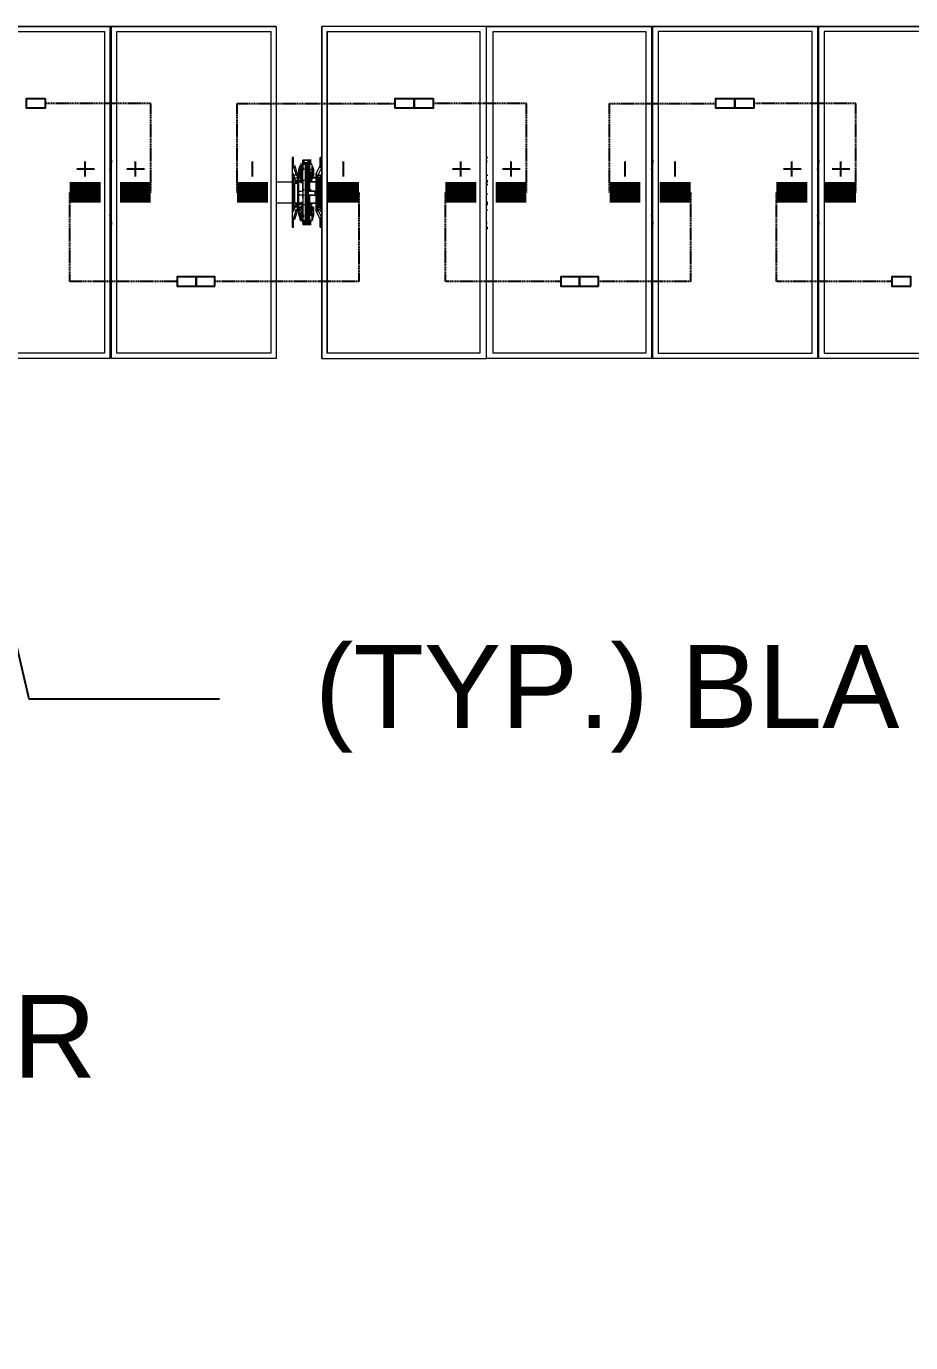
# Model space of a CAD drawing. Header units: feet. Extents: x -327 to 55127, y -297 to 4121.
# Drawn here: x 6833.6 to 7047.3, y 3419.9 to 3738.1 of the extents above; entities that cross this region are included whole.
import ezdxf
from ezdxf import colors
from ezdxf.entities.mleader import LeaderData, LeaderLine
from ezdxf.enums import TextEntityAlignment as Align
from ezdxf.math import Vec2, Vec3

# ---------------------------------------------------------------- set-up
doc = ezdxf.new("R2018")
doc.units = ezdxf.units.FT
doc.header["$MEASUREMENT"] = 0
doc.linetypes.add('HIDDEN', pattern=[0.375, 0.25, -0.125])
for name, color, linetype in [('E-HARN-COMP', 8, 'Continuous'), ('E-TRNK-CABL-NEG', 6, 'HIDDEN'), ('E-TRUNK-CABLE-POS', 6, 'HIDDEN'), ('G-ANNO-TEXT', 1, 'Continuous'), ('Polarity-Text', 7, 'Continuous')]:
    doc.layers.add(name, color=color, linetype=linetype)
doc.styles.add('NEI-A', font='arial.ttf')
doc.styles.get("Standard").update_dxf_attribs({"font": 'arial.ttf'})

# ---------------------------------------------------------------- blocks, each defined once
blk = doc.blocks.new('A$C47dfd34d')
at = {"lineweight": 5}
for points in [[(13.6994, 0.4133), (11.8445, 0.4133)], [(13.4928, 0.4133), (13.4928, 0)], [(15.6094, 0.4133), (13.7561, 0.4133)], [(13.4861, 0.4067), (13.4861, 0.0067)], [(13.4928, 0.235), (13.4945, 0.2467), (13.4945, 0.2433)], [(13.7228, 0.2233), (13.7228, 0.225), (13.7211, 0.225), (13.7194, 0.2283), (13.7211, 0.2283), (13.7228, 0.225), (13.7261, 0.225), (13.7261, 0.2283), (13.7244, 0.2283), (13.7261, 0.2283), (13.7261, 0.23), (13.7228, 0.24), (13.7228, 0.2383), (13.7211, 0.2383), (13.7194, 0.24), (13.7211, 0.24), (13.7211, 0.2433), (13.7211, 0.25), (13.7194, 0.25), (13.7194, 0.1633), (13.7211, 0.1633), (13.7211, 0.17), (13.7211, 0.1733), (13.7194, 0.1733), (13.7211, 0.175), (13.7211, 0.1733), (13.7228, 0.1733), (13.7261, 0.1833), (13.7261, 0.185), (13.7244, 0.185), (13.7261, 0.185), (13.7261, 0.1883), (13.7228, 0.1883), (13.7211, 0.1883), (13.7211, 0.2233), (13.7228, 0.2233), (13.7228, 0.2217), (13.7228, 0.22), (13.7244, 0.22), (13.7244, 0.2183), (13.7228, 0.22)], [(13.7344, 0.2467), (13.7328, 0.2467), (13.7328, 0.245), (13.7344, 0.245), (13.7344, 0.2433), (13.7361, 0.2433), (13.7361, 0.24)], [(13.7344, 0.245), (13.7328, 0.245), (13.7328, 0.2467), (13.7328, 0.245), (13.7344, 0.245), (13.7344, 0.2433), (13.7361, 0.2433), (13.7361, 0.2417), (13.7378, 0.2417), (13.7378, 0.2433), (13.7394, 0.245), (13.7411, 0.245), (13.7411, 0.2467), (13.7428, 0.2467)], [(13.7328, 0.2433), (13.7328, 0.235), (13.7328, 0.2433), (13.7328, 0.245), (13.7328, 0.2467), (13.7394, 0.2467), (13.7394, 0.245), (13.7394, 0.2433), (13.7378, 0.2433), (13.7394, 0.2433), (13.7378, 0.2433), (13.7394, 0.2433), (13.7378, 0.2433), (13.7361, 0.2433), (13.7378, 0.2433), (13.7394, 0.2433), (13.7378, 0.2433), (13.7394, 0.2433), (13.7394, 0.245), (13.7411, 0.245), (13.7428, 0.245), (13.7411, 0.245), (13.7428, 0.245), (13.7411, 0.245), (13.7411, 0.2467), (13.7394, 0.2467)], [(13.9611, 0.235), (13.9611, 0.2467), (13.9611, 0.2433)], [(14.1661, 0.235), (14.1678, 0.2467), (14.1678, 0.2433)], [(14.3727, 0.235), (14.3744, 0.2467), (14.3744, 0.2433)], [(13.7194, 0.24), (13.7211, 0.24)], [(13.7211, 0.2383), (13.7244, 0.2283), (13.7211, 0.2283), (13.7211, 0.23), (13.7194, 0.23)], [(13.7194, 0.23), (13.7194, 0.23)], [(13.7211, 0.24), (13.7211, 0.24)], [(13.7278, 0.1783), (13.7278, 0.1883), (13.7278, 0.225), (13.7261, 0.225), (13.7278, 0.225), (13.7261, 0.2283), (13.7261, 0.23)], [(13.7278, 0.2217), (13.7328, 0.2217), (13.7311, 0.2217), (13.7328, 0.2217), (13.7311, 0.2217), (13.7328, 0.2217), (13.7328, 0.2417), (13.7361, 0.2417), (13.7361, 0.2217), (13.7361, 0.1717), (13.7378, 0.1717), (13.7378, 0.1683), (13.7394, 0.1683), (13.7411, 0.1667), (13.7411, 0.1683), (13.7411, 0.1783), (13.7411, 0.2), (13.7411, 0.2017), (13.7411, 0.2033), (13.7428, 0.2033)], [(13.7278, 0.2267), (13.7278, 0.225), (13.7278, 0.235), (13.7294, 0.24), (13.7294, 0.2317), (13.7311, 0.2317), (13.7311, 0.2417), (13.7294, 0.2417)], [(13.7278, 0.205), (13.7278, 0.2083), (13.7328, 0.2083), (13.7328, 0.2117), (13.7328, 0.21), (13.7328, 0.2117), (13.7328, 0.2367), (13.7344, 0.2367)], [(13.7278, 0.235), (13.7278, 0.225), (13.7294, 0.225), (13.7311, 0.2233), (13.7294, 0.225), (13.7311, 0.2233), (13.7311, 0.225)], [(13.7294, 0.235), (13.7294, 0.235)], [(13.7294, 0.2317), (13.7294, 0.23), (13.7294, 0.2283), (13.7311, 0.2283), (13.7311, 0.2317), (13.7328, 0.2317)], [(13.7294, 0.23), (13.7294, 0.225), (13.7294, 0.2233), (13.7311, 0.2233), (13.7311, 0.2283), (13.7328, 0.2283)], [(13.7378, 0.2433), (13.7361, 0.2433), (13.7378, 0.2433), (13.7361, 0.2433), (13.7344, 0.2433), (13.7328, 0.2433), (13.7344, 0.2433), (13.7328, 0.2433), (13.7328, 0.2417), (13.7311, 0.2417)], [(13.7328, 0.245), (13.7328, 0.245)], [(13.7328, 0.245), (13.7328, 0.245)], [(13.7328, 0.2117), (13.7328, 0.235), (13.7344, 0.235)], [(13.7344, 0.2433), (13.7361, 0.2433)], [(13.7361, 0.1667), (13.7344, 0.1667), (13.7411, 0.1667), (13.7428, 0.1667), (13.7411, 0.1667), (13.7394, 0.1683), (13.7411, 0.1683), (13.7411, 0.17), (13.7428, 0.17), (13.7411, 0.17), (13.7394, 0.17), (13.7411, 0.17), (13.7411, 0.1683), (13.7394, 0.1683), (13.7378, 0.1683), (13.7378, 0.1717), (13.7394, 0.1717), (13.7394, 0.17), (13.7394, 0.1717), (13.7378, 0.1717), (13.7361, 0.1717), (13.7361, 0.2217), (13.7361, 0.24), (13.7378, 0.24), (13.7394, 0.24), (13.7378, 0.24), (13.7394, 0.24)], [(13.7361, 0.2433), (13.7378, 0.2433)], [(13.7361, 0.2433), (13.7378, 0.2433)], [(13.7394, 0.2217), (13.7394, 0.2417), (13.7378, 0.2417), (13.7378, 0.2217), (13.7361, 0.2217), (13.7361, 0.24), (13.7378, 0.24), (13.7361, 0.24), (13.7361, 0.2217), (13.7378, 0.2217), (13.7378, 0.1917), (13.7394, 0.1917), (13.7394, 0.2217), (13.7394, 0.1917), (13.7378, 0.1917), (13.7378, 0.2217), (13.7361, 0.2217), (13.7361, 0.1917), (13.7378, 0.1917), (13.7378, 0.1717), (13.7394, 0.1717), (13.7394, 0.1917), (13.7394, 0.1717), (13.7378, 0.1717), (13.7378, 0.1917), (13.7361, 0.1917), (13.7378, 0.1917), (13.7378, 0.1717), (13.7394, 0.1717), (13.7394, 0.1917)], [(13.7378, 0.2433), (13.7394, 0.2433)], [(13.7378, 0.2433), (13.7394, 0.2433)], [(13.7378, 0.2433), (13.7394, 0.2433)], [(13.7378, 0.2433), (13.7394, 0.2433)], [(13.7378, 0.2433), (13.7394, 0.2433)], [(13.7378, 0.2433), (13.7394, 0.2433)], [(13.7378, 0.2433), (13.7394, 0.2433)], [(13.7378, 0.2433), (13.7394, 0.2433)], [(13.7378, 0.2433), (13.7394, 0.2433)], [(13.7378, 0.2433), (13.7394, 0.2433)], [(13.7394, 0.2417), (13.7394, 0.2433)], [(13.7394, 0.2433), (13.7411, 0.2433)], [(13.7394, 0.2433), (13.7411, 0.2433)], [(13.7394, 0.2433), (13.7411, 0.2433)], [(13.7394, 0.2433), (13.7411, 0.2433), (13.7411, 0.235), (13.7411, 0.2433)], [(13.7394, 0.2433), (13.7411, 0.2433)], [(13.7394, 0.2433), (13.7411, 0.2433)], [(13.7394, 0.2367), (13.7411, 0.2367), (13.7411, 0.2117), (13.7394, 0.2117)], [(13.7411, 0.245), (13.7411, 0.245)], [(13.7411, 0.245), (13.7411, 0.245)], [(13.7411, 0.245), (13.7411, 0.245)], [(13.7411, 0.2433), (13.7428, 0.2433)], [(13.7411, 0.2433), (13.7428, 0.2433)], [(13.7411, 0.2433), (13.7428, 0.2433)], [(13.7411, 0.2433), (13.7428, 0.2433)], [(13.7411, 0.2433), (13.7428, 0.2433)], [(13.7444, 0.2317), (13.7444, 0.23), (13.7444, 0.2283), (13.7428, 0.2283), (13.7428, 0.2317), (13.7411, 0.2317), (13.7428, 0.2317), (13.7428, 0.2283), (13.7411, 0.2283), (13.7444, 0.2283), (13.7444, 0.23), (13.7444, 0.2317), (13.7411, 0.2317), (13.7411, 0.2417), (13.7444, 0.2417), (13.7411, 0.2417), (13.7428, 0.2417)], [(13.7411, 0.2317), (13.7428, 0.2317), (13.7428, 0.2283), (13.7444, 0.2283), (13.7444, 0.23), (13.7444, 0.2233), (13.7428, 0.2233), (13.7411, 0.2283), (13.7428, 0.2283), (13.7428, 0.2233), (13.7444, 0.2233), (13.7444, 0.23), (13.7444, 0.2317), (13.7444, 0.24), (13.7461, 0.235), (13.7461, 0.225), (13.7444, 0.225), (13.7444, 0.2267), (13.7444, 0.225), (13.7461, 0.225), (13.7461, 0.235), (13.7444, 0.24), (13.7444, 0.2317), (13.7411, 0.2317), (13.7411, 0.2417), (13.7444, 0.2417)], [(13.7461, 0.235), (13.7444, 0.24), (13.7444, 0.2317), (13.7411, 0.2317), (13.7411, 0.2417)], [(13.7411, 0.21), (13.7411, 0.2083), (13.7411, 0.2117), (13.7411, 0.235), (13.7428, 0.235)], [(13.7411, 0.2283), (13.7428, 0.2283), (13.7428, 0.2233), (13.7444, 0.2233), (13.7444, 0.23)], [(13.7428, 0.24), (13.7428, 0.24)], [(13.7428, 0.24), (13.7428, 0.24)], [(13.7428, 0.24), (13.7428, 0.24)], [(13.7444, 0.235), (13.7444, 0.235)], [(13.7444, 0.235), (13.7444, 0.235)], [(13.7561, 0.2433), (13.7544, 0.2433), (13.7561, 0.2433)], [(13.7561, 0.2433), (13.7544, 0.2433), (13.7561, 0.2433)], [(13.7544, 0.24), (13.7544, 0.24)], [(13.7544, 0.24), (13.7544, 0.24)], [(13.4928, 0.2283), (13.4945, 0.2283)], [(13.4945, 0.2217), (13.4928, 0.2217)], [(13.4928, 0.22), (13.4945, 0.22)], [(13.4945, 0.2167), (13.4928, 0.2167), (13.4945, 0.2183)], [(13.6994, 0.22), (13.7211, 0.22)], [(13.7194, 0.2283), (13.7194, 0.2283)], [(13.7211, 0.2233), (13.7211, 0.225)], [(13.7278, 0.22), (13.7261, 0.22), (13.7244, 0.22), (13.7261, 0.22), (13.7261, 0.2217), (13.7244, 0.2217), (13.7228, 0.2217)], [(13.7228, 0.1933), (13.7228, 0.2183)], [(13.7244, 0.22), (13.7261, 0.22)], [(13.7244, 0.22), (13.7261, 0.22)], [(13.7244, 0.22), (13.7261, 0.22)], [(13.7244, 0.22), (13.7261, 0.22)], [(13.7244, 0.22), (13.7261, 0.22)], [(13.7244, 0.22), (13.7261, 0.22)], [(13.7261, 0.225), (13.7261, 0.225)], [(13.7261, 0.225), (13.7261, 0.2217)], [(13.7261, 0.2183), (13.7261, 0.1933)], [(13.7278, 0.225), (13.7278, 0.225)], [(13.7311, 0.2183), (13.7294, 0.22), (13.7278, 0.22), (13.7328, 0.22)], [(13.7328, 0.2233), (13.7311, 0.2233)], [(13.7361, 0.2217), (13.7378, 0.2217)], [(13.7428, 0.2233), (13.7411, 0.2233)], [(13.7444, 0.2217), (13.7428, 0.2217), (13.7444, 0.2217), (13.7428, 0.2217), (13.7428, 0.22), (13.7411, 0.22), (13.7494, 0.22)], [(13.7428, 0.225), (13.7428, 0.2233), (13.7444, 0.225)], [(13.7494, 0.225), (13.7494, 0.225)], [(13.7494, 0.225), (13.7494, 0.225)], [(13.7511, 0.225), (13.7511, 0.225)], [(13.7511, 0.225), (13.7511, 0.225)], [(13.9611, 0.2283), (13.9628, 0.2283)], [(13.9611, 0.2217), (13.9628, 0.2217)], [(13.9611, 0.22), (13.9628, 0.22)], [(13.9611, 0.2183), (13.9611, 0.2167), (13.9628, 0.2167)], [(14.1661, 0.2283), (14.1678, 0.2283)], [(14.1678, 0.2217), (14.1661, 0.2217)], [(14.1661, 0.22), (14.1678, 0.22)], [(14.1678, 0.2167), (14.1661, 0.2167), (14.1678, 0.2183)], [(14.3727, 0.2283), (14.3744, 0.2283)], [(14.3744, 0.2217), (14.3727, 0.2217)], [(14.3727, 0.22), (14.3744, 0.22)], [(14.3744, 0.2167), (14.3727, 0.2167), (14.3744, 0.2183)], [(13.4928, 0.2067), (13.4945, 0.2083)], [(13.4945, 0.205), (13.4928, 0.205)], [(13.7211, 0.205), (13.7194, 0.205)], [(13.7211, 0.2033), (13.7194, 0.2033)], [(13.7278, 0.2083), (13.7294, 0.2083)], [(13.7328, 0.2017), (13.7328, 0.2), (13.7328, 0.2033), (13.7278, 0.2033)], [(13.7328, 0.21), (13.7344, 0.21)], [(13.7328, 0.21), (13.7344, 0.21)], [(13.7344, 0.2033), (13.7328, 0.2033), (13.7344, 0.2033), (13.7328, 0.2033), (13.7344, 0.2033), (13.7328, 0.2033), (13.7344, 0.2033), (13.7328, 0.2033), (13.7328, 0.1767), (13.7344, 0.1767)], [(13.7328, 0.2033), (13.7328, 0.2), (13.7328, 0.1783), (13.7344, 0.1783)], [(13.7394, 0.2083), (13.7494, 0.2083)], [(13.7494, 0.2033), (13.7394, 0.2033)], [(13.7394, 0.2017), (13.7411, 0.2017), (13.7411, 0.1767), (13.7394, 0.1767)], [(13.7411, 0.21), (13.7411, 0.2117)], [(13.7411, 0.21), (13.7411, 0.2117)], [(13.7411, 0.21), (13.7428, 0.21)], [(13.7411, 0.21), (13.7428, 0.21)], [(13.7411, 0.21), (13.7428, 0.21)], [(13.7411, 0.21), (13.7428, 0.21)], [(13.7411, 0.21), (13.7428, 0.21)], [(13.7411, 0.21), (13.7428, 0.21)], [(13.7411, 0.21), (13.7428, 0.21)], [(13.7411, 0.21), (13.7428, 0.21)], [(13.7411, 0.2083), (13.7411, 0.21)], [(13.7411, 0.21), (13.7428, 0.21)], [(13.7411, 0.21), (13.7428, 0.21)], [(13.7411, 0.21), (13.7428, 0.21)], [(13.7411, 0.2033), (13.7411, 0.2)], [(13.7411, 0.2033), (13.7411, 0.2)], [(13.7411, 0.2033), (13.7411, 0.2)], [(13.7411, 0.2033), (13.7411, 0.2)], [(13.7411, 0.2033), (13.7428, 0.2033)], [(13.7411, 0.2033), (13.7428, 0.2033)], [(13.7411, 0.2033), (13.7411, 0.2)], [(13.7411, 0.2033), (13.7411, 0.2)], [(13.7411, 0.2033), (13.7428, 0.2033)], [(13.7411, 0.2033), (13.7428, 0.2033)], [(13.7411, 0.2033), (13.7428, 0.2033)], [(13.7411, 0.2033), (13.7428, 0.2033)], [(13.7411, 0.2033), (13.7428, 0.2033)], [(13.7411, 0.2033), (13.7428, 0.2033)], [(13.9611, 0.2067), (13.9611, 0.2083)], [(13.9611, 0.205), (13.9628, 0.205)], [(14.1661, 0.2067), (14.1678, 0.2083)], [(14.1678, 0.205), (14.1661, 0.205)], [(14.3727, 0.2067), (14.3744, 0.2083)], [(14.3744, 0.205), (14.3727, 0.205)], [(13.4928, 0.195), (13.4945, 0.195)], [(13.4945, 0.1933), (13.4928, 0.1933)], [(13.4928, 0.1917), (13.4945, 0.1917)], [(13.4945, 0.185), (13.4928, 0.185)], [(13.7211, 0.1933), (13.6994, 0.1933)], [(13.7194, 0.1817), (13.7211, 0.1833), (13.7211, 0.185), (13.7244, 0.185), (13.7211, 0.175)], [(13.7194, 0.1833), (13.7194, 0.1833)], [(13.7194, 0.1817), (13.7194, 0.1817)], [(13.7211, 0.1867), (13.7211, 0.1883)], [(13.7228, 0.1867), (13.7228, 0.1883), (13.7228, 0.19)], [(13.7244, 0.1917), (13.7261, 0.1917)], [(13.7244, 0.1917), (13.7261, 0.1917)], [(13.7244, 0.1917), (13.7261, 0.1917)], [(13.7244, 0.1917), (13.7261, 0.1917)], [(13.7244, 0.1917), (13.7261, 0.1917)], [(13.7278, 0.185), (13.7261, 0.185), (13.7278, 0.1883), (13.7261, 0.1883), (13.7278, 0.1883), (13.7294, 0.1883), (13.7311, 0.19), (13.7311, 0.1883), (13.7328, 0.1883)], [(13.7261, 0.19), (13.7261, 0.1883)], [(13.7261, 0.1883), (13.7261, 0.1883)], [(13.7261, 0.1833), (13.7261, 0.185)], [(13.7328, 0.1933), (13.7278, 0.1933)], [(13.7394, 0.1667), (13.7411, 0.1667), (13.7394, 0.1683), (13.7411, 0.1683), (13.7411, 0.1783), (13.7411, 0.1683), (13.7411, 0.1667), (13.7394, 0.1683), (13.7378, 0.1683), (13.7361, 0.1683), (13.7361, 0.1717), (13.7328, 0.1717), (13.7328, 0.1917), (13.7311, 0.1917), (13.7328, 0.1917), (13.7311, 0.1917), (13.7328, 0.1917), (13.7278, 0.1917), (13.7294, 0.1917)], [(13.7278, 0.1883), (13.7278, 0.1883)], [(13.7278, 0.1867), (13.7278, 0.1883), (13.7278, 0.1783), (13.7294, 0.1717)], [(13.7294, 0.1933), (13.7311, 0.195)], [(13.7294, 0.1817), (13.7294, 0.18), (13.7311, 0.18), (13.7311, 0.1833)], [(13.7328, 0.185), (13.7311, 0.185)], [(13.7378, 0.1717), (13.7361, 0.1717), (13.7361, 0.1917), (13.7361, 0.1717), (13.7361, 0.17), (13.7344, 0.17), (13.7361, 0.17)], [(13.7494, 0.1933), (13.7411, 0.1933)], [(13.7411, 0.1917), (13.7428, 0.1917), (13.7411, 0.1917)], [(13.7411, 0.1917), (13.7428, 0.1917), (13.7411, 0.1917)], [(13.7411, 0.1917), (13.7428, 0.1917), (13.7411, 0.1917), (13.7428, 0.1917), (13.7444, 0.1917), (13.7428, 0.1917), (13.7444, 0.1917)], [(13.7444, 0.1883), (13.7428, 0.19), (13.7444, 0.1883), (13.7428, 0.19), (13.7428, 0.1883), (13.7411, 0.1883)], [(13.7428, 0.185), (13.7428, 0.1833), (13.7444, 0.1833), (13.7428, 0.1833), (13.7428, 0.185), (13.7428, 0.1883), (13.7444, 0.1883), (13.7444, 0.1867), (13.7444, 0.1833), (13.7428, 0.1833), (13.7428, 0.185), (13.7428, 0.1883), (13.7444, 0.1883), (13.7444, 0.1867), (13.7444, 0.1833), (13.7444, 0.1867), (13.7444, 0.1883), (13.7428, 0.1883), (13.7428, 0.185), (13.7411, 0.185), (13.7428, 0.185), (13.7411, 0.185)], [(13.7428, 0.1833), (13.7428, 0.18), (13.7411, 0.18), (13.7444, 0.18), (13.7444, 0.1817)], [(13.7494, 0.1883), (13.7494, 0.1883)], [(13.7494, 0.1883), (13.7494, 0.1883)], [(13.7511, 0.1917), (13.7528, 0.1917)], [(13.7511, 0.1917), (13.7528, 0.1917)], [(13.7511, 0.1917), (13.7528, 0.1917)], [(13.7511, 0.1917), (13.7528, 0.1917)], [(13.7511, 0.1917), (13.7528, 0.1917)], [(13.7511, 0.1917), (13.7528, 0.1917)], [(13.7511, 0.1883), (13.7511, 0.1883)], [(13.7511, 0.1883), (13.7511, 0.1883)], [(13.7528, 0.1933), (13.7544, 0.1933)], [(13.9611, 0.195), (13.9628, 0.195)], [(13.9611, 0.1933), (13.9628, 0.1933)], [(13.9611, 0.1917), (13.9628, 0.1917)], [(13.9611, 0.185), (13.9628, 0.185)], [(14.1661, 0.195), (14.1678, 0.195)], [(14.1678, 0.1933), (14.1661, 0.1933)], [(14.1661, 0.1917), (14.1678, 0.1917)], [(14.1678, 0.185), (14.1661, 0.185)], [(14.3727, 0.195), (14.3744, 0.195)], [(14.3744, 0.1933), (14.3727, 0.1933)], [(14.3727, 0.1917), (14.3744, 0.1917)], [(14.3744, 0.185), (14.3727, 0.185)], [(13.4945, 0.17), (13.4945, 0.1667), (13.4928, 0.1783)], [(13.4945, 0.1667), (13.4945, 0.1667)], [(13.7211, 0.1733), (13.7194, 0.1733), (13.7194, 0.1717)], [(13.7211, 0.17), (13.7194, 0.17), (13.7211, 0.17)], [(13.7211, 0.1733), (13.7211, 0.1733)], [(13.7294, 0.18), (13.7294, 0.1717), (13.7311, 0.1717), (13.7311, 0.18), (13.7328, 0.18)], [(13.7294, 0.1783), (13.7294, 0.1783)], [(13.7311, 0.1717), (13.7328, 0.1717), (13.7328, 0.1683), (13.7328, 0.1783), (13.7328, 0.1683), (13.7328, 0.1667), (13.7344, 0.1683), (13.7328, 0.1667), (13.7344, 0.1667), (13.7328, 0.1667), (13.7344, 0.1667)], [(13.7344, 0.17), (13.7328, 0.17), (13.7328, 0.1683), (13.7344, 0.1683), (13.7361, 0.1683), (13.7344, 0.1683), (13.7361, 0.1683)], [(13.7328, 0.1683), (13.7328, 0.1683)], [(13.7328, 0.1667), (13.7328, 0.1667)], [(13.7378, 0.17), (13.7361, 0.17), (13.7361, 0.1717), (13.7361, 0.17), (13.7378, 0.17), (13.7361, 0.17), (13.7378, 0.17), (13.7394, 0.17), (13.7411, 0.17), (13.7394, 0.17), (13.7378, 0.17), (13.7361, 0.17), (13.7378, 0.17), (13.7394, 0.17), (13.7378, 0.17), (13.7394, 0.17), (13.7378, 0.17), (13.7361, 0.17), (13.7378, 0.17), (13.7394, 0.17), (13.7378, 0.17), (13.7361, 0.17), (13.7378, 0.17), (13.7394, 0.17), (13.7394, 0.1717), (13.7378, 0.1717), (13.7378, 0.1683), (13.7394, 0.1683), (13.7411, 0.1667), (13.7411, 0.1683), (13.7411, 0.17), (13.7394, 0.17), (13.7411, 0.17), (13.7428, 0.17), (13.7411, 0.17), (13.7411, 0.1683), (13.7428, 0.1683)], [(13.7378, 0.1683), (13.7394, 0.1683)], [(13.7378, 0.1683), (13.7394, 0.1683)], [(13.7394, 0.1683), (13.7378, 0.1683)], [(13.7378, 0.1683), (13.7394, 0.1683)], [(13.7378, 0.1683), (13.7394, 0.1683)], [(13.7394, 0.1683), (13.7378, 0.1683)], [(13.7428, 0.1667), (13.7411, 0.1667), (13.7394, 0.1683), (13.7411, 0.1683), (13.7411, 0.1783), (13.7428, 0.1783)], [(13.7394, 0.1683), (13.7411, 0.1683)], [(13.7394, 0.1683), (13.7411, 0.1683)], [(13.7411, 0.18), (13.7411, 0.1717), (13.7444, 0.1717), (13.7444, 0.18)], [(13.7411, 0.1683), (13.7411, 0.1783)], [(13.7411, 0.1783), (13.7411, 0.1683)], [(13.7411, 0.1717), (13.7428, 0.1717)], [(13.7411, 0.1667), (13.7411, 0.1667)], [(13.7411, 0.1667), (13.7411, 0.1667)], [(13.7411, 0.1667), (13.7411, 0.1667)], [(13.7428, 0.1717), (13.7428, 0.1717)], [(13.7428, 0.1717), (13.7428, 0.1717)], [(13.7428, 0.1717), (13.7428, 0.1717)], [(13.7444, 0.1783), (13.7444, 0.1783)], [(13.7444, 0.1783), (13.7444, 0.1783)], [(13.7461, 0.1783), (13.7444, 0.1717)], [(13.7544, 0.1733), (13.7544, 0.1733)], [(13.7544, 0.1733), (13.7544, 0.1733)], [(13.7544, 0.17), (13.7544, 0.17)], [(13.7561, 0.17), (13.7544, 0.17), (13.7561, 0.17)], [(13.7544, 0.17), (13.7544, 0.17)], [(13.7561, 0.17), (13.7544, 0.17), (13.7561, 0.17)], [(13.9611, 0.17), (13.9611, 0.1667), (13.9611, 0.1783)], [(13.9611, 0.1667), (13.9611, 0.1667)], [(14.1678, 0.17), (14.1678, 0.1667), (14.1661, 0.1783)], [(14.1678, 0.1667), (14.1678, 0.1667)], [(14.3744, 0.17), (14.3744, 0.1667), (14.3727, 0.1783)], [(14.3744, 0.1667), (14.3744, 0.1667)], [(13.4928, 0.1633), (13.4945, 0.1633)], [(13.4928, 0.1617), (13.4945, 0.1617)], [(13.9611, 0.1633), (13.9628, 0.1633)], [(13.9611, 0.1617), (13.9628, 0.1617)], [(14.1661, 0.1633), (14.1678, 0.1633)], [(14.1661, 0.1617), (14.1678, 0.1617)], [(14.3727, 0.1633), (14.3744, 0.1633)], [(14.3727, 0.1617), (14.3744, 0.1617)]]:
    blk.add_lwpolyline(points, dxfattribs=at)
for points in [[(13.2878, 0), (13.2878, 0.4133), (13.4928, 0.4133), (13.4928, 0)], [(13.4945, 0), (13.4945, 0.4133), (13.6994, 0.4133), (13.6994, 0)], [(13.7561, 0.4133), (13.7561, 0), (13.9611, 0), (13.9611, 0.4133)], [(13.7561, 0), (13.7561, 0.4133)], [(14.1661, 0.4133), (14.1661, 0), (13.9611, 0), (13.9611, 0.4133)], [(14.1678, 0.4133), (14.3727, 0.4133), (14.3727, 0), (14.1678, 0)], [(14.3744, 0.4133), (14.5794, 0.4133), (14.5794, 0), (14.3744, 0)], [(13.2945, 0.0067), (13.2945, 0.4067), (13.4861, 0.4067), (13.4861, 0.0067)], [(13.5011, 0.0067), (13.5011, 0.4067), (13.6928, 0.4067), (13.6928, 0.0067)], [(13.9528, 0.4067), (13.9528, 0.0067), (13.7628, 0.0067), (13.7628, 0.4067)], [(13.7628, 0.0067), (13.7628, 0.4067)], [(13.9694, 0.4067), (14.1594, 0.4067), (14.1594, 0.0067), (13.9694, 0.0067)], [(14.1744, 0.4067), (14.1744, 0.0067), (14.3661, 0.0067), (14.3661, 0.4067)], [(14.3811, 0.4067), (14.3811, 0.0067), (14.5711, 0.0067), (14.5711, 0.4067)], [(13.4945, 0.25), (13.4928, 0.25)], [(13.7428, 0.2433), (13.7411, 0.2433), (13.7428, 0.2433), (13.7411, 0.2433), (13.7411, 0.235), (13.7411, 0.2433), (13.7411, 0.245), (13.7411, 0.2467), (13.7411, 0.245), (13.7394, 0.245), (13.7394, 0.2467), (13.7328, 0.2467), (13.7394, 0.2467), (13.7411, 0.2467), (13.7394, 0.2467), (13.7394, 0.245), (13.7394, 0.2433), (13.7394, 0.2417), (13.7394, 0.2433), (13.7411, 0.2433), (13.7394, 0.2433), (13.7411, 0.2433), (13.7411, 0.235), (13.7411, 0.2433), (13.7411, 0.245), (13.7394, 0.245), (13.7411, 0.245), (13.7394, 0.245), (13.7411, 0.245), (13.7411, 0.2433)], [(13.7378, 0.2417), (13.7361, 0.2417), (13.7378, 0.2417), (13.7378, 0.2433), (13.7394, 0.245), (13.7411, 0.245), (13.7411, 0.2467), (13.7428, 0.2467), (13.7411, 0.2467), (13.7411, 0.245), (13.7394, 0.245), (13.7378, 0.2433)], [(13.7511, 0.2283), (13.7494, 0.2283), (13.7494, 0.23), (13.7544, 0.24), (13.7544, 0.2433), (13.7544, 0.25), (13.7561, 0.25), (13.7544, 0.25), (13.7544, 0.2433), (13.7544, 0.24), (13.7544, 0.2383), (13.7561, 0.2383), (13.7511, 0.2283), (13.7511, 0.225), (13.7544, 0.225), (13.7544, 0.2233), (13.7544, 0.1883), (13.7528, 0.1883), (13.7528, 0.19), (13.7528, 0.1917), (13.7511, 0.1917), (13.7511, 0.19), (13.7528, 0.19), (13.7528, 0.1883), (13.7544, 0.1883), (13.7544, 0.2233), (13.7528, 0.2233), (13.7528, 0.2217), (13.7528, 0.2233), (13.7544, 0.2233), (13.7544, 0.225), (13.7511, 0.225), (13.7511, 0.2283), (13.7494, 0.2283), (13.7494, 0.225), (13.7511, 0.225), (13.7494, 0.225), (13.7494, 0.1883), (13.7511, 0.1883), (13.7494, 0.1883), (13.7494, 0.185), (13.7494, 0.1833), (13.7494, 0.185), (13.7511, 0.185), (13.7511, 0.1883), (13.7544, 0.1883), (13.7511, 0.1883), (13.7511, 0.185), (13.7511, 0.1833), (13.7494, 0.1833), (13.7544, 0.1733), (13.7544, 0.175), (13.7561, 0.175), (13.7511, 0.185), (13.7494, 0.185), (13.7494, 0.1883), (13.7511, 0.1883), (13.7494, 0.1883), (13.7494, 0.225), (13.7511, 0.225), (13.7511, 0.2217), (13.7528, 0.2217), (13.7511, 0.2217), (13.7511, 0.22), (13.7528, 0.22), (13.7511, 0.22), (13.7528, 0.22), (13.7511, 0.22), (13.7528, 0.22), (13.7511, 0.22), (13.7528, 0.22), (13.7511, 0.22), (13.7528, 0.22), (13.7511, 0.2183), (13.7511, 0.22), (13.7511, 0.2217), (13.7511, 0.225), (13.7494, 0.225), (13.7494, 0.2283), (13.7494, 0.23), (13.7494, 0.2283)], [(13.9628, 0.25), (13.9611, 0.25)], [(14.1678, 0.25), (14.1661, 0.25)], [(14.3744, 0.25), (14.3727, 0.25)], [(13.7194, 0.2433), (13.7211, 0.2433)], [(13.7361, 0.2433), (13.7344, 0.2433)], [(13.7361, 0.2433), (13.7361, 0.24), (13.7361, 0.2433), (13.7378, 0.2433)], [(13.7378, 0.2417), (13.7378, 0.2217), (13.7394, 0.2217), (13.7394, 0.2417)], [(13.7378, 0.2417), (13.7378, 0.2217), (13.7394, 0.2217), (13.7394, 0.2417)], [(13.7394, 0.2117), (13.7411, 0.2117), (13.7411, 0.2367), (13.7394, 0.2367), (13.7411, 0.2367), (13.7411, 0.2117)], [(13.7411, 0.2117), (13.7411, 0.2083), (13.7411, 0.21), (13.7428, 0.21), (13.7411, 0.21), (13.7411, 0.2083), (13.7411, 0.2117), (13.7411, 0.21), (13.7411, 0.2117), (13.7411, 0.235), (13.7428, 0.235), (13.7411, 0.235), (13.7411, 0.2117), (13.7411, 0.21)], [(13.7461, 0.225), (13.7461, 0.235), (13.7461, 0.225), (13.7478, 0.225)], [(13.7561, 0.2267), (13.7544, 0.225), (13.7544, 0.2283), (13.7511, 0.2283), (13.7494, 0.2283), (13.7494, 0.23), (13.7544, 0.24), (13.7544, 0.2383), (13.7561, 0.2383), (13.7511, 0.2283), (13.7544, 0.2283), (13.7544, 0.225)], [(13.7561, 0.24), (13.7544, 0.24)], [(13.7561, 0.2283), (13.7561, 0.23), (13.7561, 0.2283), (13.7544, 0.2283)], [(13.7244, 0.2217), (13.7228, 0.22), (13.7244, 0.2183), (13.7261, 0.22)], [(13.7244, 0.2217), (13.7228, 0.2217), (13.7228, 0.22), (13.7228, 0.2183), (13.7244, 0.2183), (13.7261, 0.2183), (13.7261, 0.22), (13.7261, 0.2217)], [(13.7261, 0.22), (13.7244, 0.22)], [(13.7361, 0.1917), (13.7361, 0.2217), (13.7328, 0.2217), (13.7328, 0.1917)], [(13.7378, 0.2217), (13.7378, 0.1917), (13.7394, 0.1917), (13.7394, 0.2217)], [(13.7411, 0.2233), (13.7428, 0.2233), (13.7444, 0.225), (13.7428, 0.2233), (13.7444, 0.225), (13.7428, 0.2233)], [(13.7444, 0.2217), (13.7428, 0.2217), (13.7411, 0.2217), (13.7428, 0.2217), (13.7428, 0.22), (13.7411, 0.22), (13.7494, 0.22), (13.7411, 0.22), (13.7428, 0.22), (13.7428, 0.2217), (13.7411, 0.2217), (13.7428, 0.2217)], [(13.7428, 0.2217), (13.7411, 0.2217)], [(13.7444, 0.225), (13.7428, 0.2233), (13.7428, 0.225), (13.7428, 0.2233), (13.7444, 0.225), (13.7428, 0.2233)], [(13.7511, 0.2217), (13.7494, 0.22), (13.7511, 0.2183), (13.7528, 0.22)], [(13.7511, 0.2183), (13.7528, 0.2183), (13.7528, 0.22), (13.7528, 0.2217), (13.7511, 0.2217), (13.7494, 0.2217), (13.7494, 0.22), (13.7494, 0.2183)], [(13.7511, 0.2217), (13.7494, 0.22), (13.7511, 0.2183), (13.7528, 0.22)], [(13.7511, 0.2183), (13.7528, 0.2183), (13.7528, 0.22), (13.7528, 0.2217), (13.7511, 0.2217), (13.7494, 0.2217), (13.7494, 0.22), (13.7494, 0.2183)], [(13.7511, 0.22), (13.7511, 0.2183), (13.7528, 0.22), (13.7528, 0.2217), (13.7528, 0.22), (13.7511, 0.22), (13.7528, 0.22), (13.7511, 0.22), (13.7528, 0.22), (13.7511, 0.22), (13.7528, 0.22), (13.7511, 0.22), (13.7528, 0.22)], [(13.7511, 0.1933), (13.7528, 0.1933), (13.7528, 0.2183), (13.7528, 0.1933), (13.7511, 0.1933), (13.7511, 0.1917), (13.7511, 0.19), (13.7528, 0.19), (13.7528, 0.1917), (13.7511, 0.1917), (13.7528, 0.1917), (13.7511, 0.1917), (13.7528, 0.1917), (13.7511, 0.1917), (13.7528, 0.1917), (13.7511, 0.1917), (13.7528, 0.1917), (13.7511, 0.1917), (13.7511, 0.1933), (13.7511, 0.2183)], [(13.7544, 0.22), (13.7528, 0.22), (13.7544, 0.22), (13.7561, 0.22)], [(13.7561, 0.2233), (13.7561, 0.225)], [(13.7211, 0.2083), (13.7194, 0.2083)], [(13.7344, 0.21), (13.7328, 0.21), (13.7328, 0.2083), (13.7328, 0.21)], [(13.7494, 0.2083), (13.7394, 0.2083), (13.7494, 0.2083), (13.7478, 0.2083), (13.7478, 0.205), (13.7494, 0.205), (13.7478, 0.205), (13.7478, 0.2083)], [(13.7394, 0.2033), (13.7494, 0.2033)], [(13.7394, 0.2017), (13.7411, 0.2017), (13.7411, 0.1767), (13.7394, 0.1767), (13.7411, 0.1767), (13.7411, 0.2017)], [(13.7428, 0.21), (13.7411, 0.21), (13.7411, 0.2083), (13.7411, 0.21), (13.7428, 0.21), (13.7411, 0.21)], [(13.7428, 0.2033), (13.7411, 0.2033), (13.7428, 0.2033), (13.7411, 0.2033), (13.7428, 0.2033), (13.7411, 0.2033), (13.7428, 0.2033), (13.7411, 0.2033), (13.7411, 0.2017), (13.7411, 0.2), (13.7411, 0.1783), (13.7428, 0.1783), (13.7411, 0.1783), (13.7411, 0.2), (13.7411, 0.2017), (13.7411, 0.2033)], [(13.7428, 0.2033), (13.7411, 0.2033)], [(13.7428, 0.2033), (13.7411, 0.2033)], [(13.7561, 0.2083), (13.7544, 0.2083)], [(13.7561, 0.2083), (13.7544, 0.2083)], [(13.7544, 0.205), (13.7561, 0.205)], [(13.7544, 0.2033), (13.7561, 0.2033)], [(13.7194, 0.185), (13.7211, 0.185), (13.7228, 0.1883), (13.7211, 0.1883)], [(13.7244, 0.19), (13.7261, 0.1917), (13.7261, 0.1933), (13.7244, 0.1933), (13.7228, 0.1933), (13.7228, 0.1917), (13.7228, 0.19)], [(13.7244, 0.1933), (13.7228, 0.1917), (13.7244, 0.19), (13.7261, 0.1917)], [(13.7244, 0.1933), (13.7228, 0.1933), (13.7228, 0.1917), (13.7228, 0.19), (13.7244, 0.19), (13.7261, 0.19), (13.7261, 0.1917), (13.7261, 0.1933)], [(13.7261, 0.1917), (13.7244, 0.1917)], [(13.7261, 0.1917), (13.7244, 0.1917)], [(13.7294, 0.1883), (13.7311, 0.19)], [(13.7294, 0.1833), (13.7294, 0.1883), (13.7311, 0.1883), (13.7311, 0.185)], [(13.7411, 0.1933), (13.7494, 0.1933)], [(13.7444, 0.1917), (13.7428, 0.1917), (13.7411, 0.1917), (13.7428, 0.1917)], [(13.7428, 0.19), (13.7444, 0.1883), (13.7428, 0.19), (13.7444, 0.1883), (13.7428, 0.19), (13.7444, 0.1883), (13.7428, 0.19), (13.7428, 0.1883), (13.7411, 0.1883), (13.7428, 0.1883)], [(13.7428, 0.18), (13.7428, 0.1833), (13.7428, 0.18), (13.7411, 0.18)], [(13.7444, 0.1867), (13.7444, 0.1883), (13.7461, 0.1883), (13.7461, 0.1783), (13.7461, 0.1883), (13.7461, 0.1783), (13.7444, 0.1717), (13.7461, 0.1783), (13.7461, 0.1883), (13.7444, 0.1883)], [(13.7444, 0.18), (13.7444, 0.1817)], [(13.7511, 0.1933), (13.7494, 0.1917), (13.7511, 0.19), (13.7528, 0.1917)], [(13.7511, 0.19), (13.7528, 0.19), (13.7528, 0.1917), (13.7528, 0.1933), (13.7511, 0.1933), (13.7494, 0.1933), (13.7494, 0.1917), (13.7494, 0.19)], [(13.7511, 0.1933), (13.7494, 0.1917), (13.7511, 0.19), (13.7528, 0.1917)], [(13.7511, 0.19), (13.7528, 0.19), (13.7528, 0.1917), (13.7528, 0.1933), (13.7511, 0.1933), (13.7494, 0.1933), (13.7494, 0.1917), (13.7494, 0.19)], [(13.7561, 0.1867), (13.7544, 0.1883), (13.7544, 0.185), (13.7511, 0.185), (13.7561, 0.175), (13.7544, 0.175), (13.7544, 0.1733), (13.7494, 0.1833), (13.7511, 0.1833), (13.7511, 0.185), (13.7544, 0.185), (13.7544, 0.1883), (13.7561, 0.1867), (13.7561, 0.1883)], [(13.7528, 0.1917), (13.7511, 0.1917)], [(13.7511, 0.19), (13.7511, 0.1883)], [(13.7528, 0.1933), (13.7528, 0.1917)], [(13.7544, 0.1933), (13.7561, 0.1933)], [(13.7544, 0.1867), (13.7544, 0.1883)], [(13.7544, 0.1833), (13.7561, 0.1833), (13.7561, 0.185), (13.7561, 0.1833)], [(13.7361, 0.1683), (13.7344, 0.1683)], [(13.7344, 0.1667), (13.7394, 0.1667), (13.7411, 0.1667), (13.7394, 0.1667), (13.7411, 0.1667)], [(13.7378, 0.1683), (13.7394, 0.1683)], [(13.7444, 0.1717), (13.7444, 0.18), (13.7411, 0.18), (13.7411, 0.1717)], [(13.7444, 0.1717), (13.7444, 0.18), (13.7411, 0.18), (13.7411, 0.1717)], [(13.7428, 0.1717), (13.7411, 0.1717)], [(13.7428, 0.1683), (13.7411, 0.1683), (13.7411, 0.17), (13.7428, 0.17), (13.7411, 0.17), (13.7411, 0.1683)], [(13.7561, 0.1733), (13.7544, 0.1733), (13.7544, 0.1717), (13.7544, 0.17), (13.7544, 0.1633), (13.7561, 0.1633), (13.7544, 0.1633), (13.7544, 0.17), (13.7544, 0.1717), (13.7544, 0.1733)]]:
    blk.add_lwpolyline(points, close=True, dxfattribs=at)
blk = doc.blocks.new('DETAIL_TITLE')
at = {"style": 'NEI-A', "flags": 8}
blk.add_attdef('#', text='', height=0.2, dxfattribs=at).set_placement((0.5922, -0.5109), align=Align.MIDDLE_CENTER)
at = {"lineweight": 30, "flags": 104}
blk.add_attdef('DETAIL_TITLE', text='', height=0.2, dxfattribs=at).set_placement((0.9099, -0.5251), align=Align.BOTTOM_LEFT)
at = {"style": 'NEI-A'}
for tag, p in [('SCALE:', (0.9386, -0.7379)), ('1"_=_', (1.5474, -0.7379))]:
    blk.add_attdef(tag, text='', height=0.1, dxfattribs=at).set_placement(p, align=Align.BOTTOM_LEFT)

msp = doc.modelspace()

# ---------------------------------------------------------------- linework, layer by layer
at = {"layer": 'E-HARN-COMP'}
for points in [[(6838.17, 3720.63), (6838.17, 3718.31), (6833.61, 3718.31), (6833.61, 3720.63)], [(6927.33, 3720.63), (6927.33, 3718.31), (6922.77, 3718.31), (6922.77, 3720.63)], [(6931.9, 3720.63), (6931.9, 3718.31), (6927.33, 3718.31), (6927.33, 3720.63)], [(7004.83, 3720.63), (7004.83, 3718.31), (7000.27, 3718.31), (7000.27, 3720.63)], [(7009.4, 3720.63), (7009.4, 3718.31), (7004.83, 3718.31), (7004.83, 3720.63)], [(6874.64, 3675.24), (6874.64, 3677.56), (6870.07, 3677.56), (6870.07, 3675.24)], [(6879.2, 3675.24), (6879.2, 3677.56), (6874.64, 3677.56), (6874.64, 3675.24)], [(6967.34, 3675.24), (6967.34, 3677.56), (6962.77, 3677.56), (6962.77, 3675.24)], [(6971.9, 3675.24), (6971.9, 3677.56), (6967.34, 3677.56), (6967.34, 3675.24)], [(7047.34, 3675.24), (7047.34, 3677.56), (7042.77, 3677.56), (7042.77, 3675.24)]]:
    msp.add_lwpolyline(points, close=True, dxfattribs=at)
at = {"layer": 'E-HARN-COMP', "const_width": 5}
for points in [[(6844.09, 3697.94), (6851.54, 3697.94)], [(6863.68, 3697.94), (6856.23, 3697.94)], [(6884.56, 3697.94), (6892.01, 3697.94)], [(6914, 3697.94), (6906.55, 3697.94)], [(6934.88, 3697.94), (6942.33, 3697.94)], [(6954.48, 3697.94), (6947.02, 3697.94)], [(6974.57, 3697.94), (6982.02, 3697.94)], [(6994.16, 3697.94), (6986.71, 3697.94)], [(7014.88, 3697.94), (7022.33, 3697.94)], [(7034.11, 3697.94), (7026.66, 3697.94)]]:
    msp.add_lwpolyline(points, dxfattribs=at)
at = {"layer": 'E-TRNK-CABL-NEG', "ltscale": 0.1}
for points in [[(6884.56, 3697.94), (6884.56, 3719.47), (6922.77, 3719.47)], [(6974.57, 3697.94), (6974.57, 3719.47), (7000.27, 3719.47)], [(6914, 3697.94), (6914, 3676.4), (6879.2, 3676.4)], [(6994.16, 3697.94), (6994.16, 3676.4), (6971.9, 3676.4)]]:
    msp.add_lwpolyline(points, dxfattribs=at)
at = {"layer": 'E-TRUNK-CABLE-POS', "ltscale": 0.1}
for points in [[(6863.68, 3697.94), (6863.68, 3719.47), (6838.02, 3719.47)], [(6954.48, 3697.94), (6954.48, 3719.47), (6931.75, 3719.47)], [(7034.11, 3697.94), (7034.11, 3719.47), (7009.25, 3719.47)], [(6870.22, 3676.4), (6844.09, 3676.4), (6844.09, 3697.94)], [(6962.92, 3676.4), (6934.88, 3676.4), (6934.88, 3697.94)], [(7042.92, 3676.4), (7014.88, 3676.4), (7014.88, 3697.94)]]:
    msp.add_lwpolyline(points, dxfattribs=at)
at = {"layer": 'Polarity-Text'}
for p, q in [((6847.78, 3705.4), (6847.78, 3701.78)), ((6859.92, 3705.4), (6859.92, 3701.78)), ((6888.21, 3705.4), (6888.21, 3701.78)), ((6910.2, 3705.4), (6910.2, 3701.78)), ((6938.57, 3705.4), (6938.57, 3701.78)), ((6950.71, 3705.4), (6950.71, 3701.78)), ((6978.22, 3705.4), (6978.22, 3701.78)), ((6990.36, 3705.4), (6990.36, 3701.78)), ((7018.57, 3705.4), (7018.57, 3701.78)), ((7030.35, 3705.4), (7030.35, 3701.78)), ((6850.05, 3703.59), (6845.78, 3703.59)), ((6862.2, 3703.59), (6857.92, 3703.59)), ((6940.85, 3703.59), (6936.57, 3703.59)), ((6952.99, 3703.59), (6948.71, 3703.59)), ((7020.85, 3703.59), (7016.57, 3703.59)), ((7032.62, 3703.59), (7028.35, 3703.59))]:
    msp.add_line(p, q, dxfattribs=at)

# ---------------------------------------------------------------- block references
at = {"xscale": 194.318304, "yscale": 194.318304, "zscale": 194.318304}
msp.add_blockref('A$C47dfd34d', (4231.93, 3657.78), dxfattribs=at)
at = {"layer": 'G-ANNO-TEXT'}
ref = msp.add_blockref('DETAIL_TITLE', (64.44, 3394.18), dxfattribs=dict(at, xscale=128.9267043143703, yscale=128.9267043143703, zscale=128.9267043143703))
lines = msp.add_mtext('{\\LDC BLOCK TYPE-1 (3) STRINGS (78) MODULES [580W] }', dxfattribs={"layer": '0', "insert": (181.75, 3365.15), "char_height": 1362.0506, "attachment_point": 1})
ref.add_attrib('DETAIL_TITLE', '', (181.75, 3365.15)).embed_mtext(lines)

# ---------------------------------------------------------------- leaders
ml = msp.add_multileader_mtext('Standard', dxfattribs=at)
ml.set_content('(TYP.) BLA HARNESS CONNECTORS', color=256, style='NEI-A')
ml.set_leader_properties()
ml.build(insert=Vec2(0, 0))
ml.multileader.update_dxf_attribs({"dogleg_length": 0.36, "arrow_head_size": 22.51})
ctx = ml.context
ctx.base_point, ctx.char_height, ctx.arrow_head_size, ctx.landing_gap_size, ctx.plane_origin = Vec3(6880.29, 3575.56, -22.9), 20, 22.51, 23.05, Vec3(13258.79, -2420.82, -22.9)
notes = []
notes.append((ctx, [(0, (1, 1, 0), (6834.19, 3575.56, -22.9), (1, 0), 46.1, [(0, [(6783.78, 3638.14, -22.9), (6822.6, 3625.42, -22.9)], 0, [])])]))
ctx.mtext.insert, ctx.mtext.width, ctx.mtext.flow_direction = Vec3(6903.34, 3588.5, -22.9), 489.3132, 5
ctx.mtext.has_bg_fill, ctx.mtext.bg_color, ctx.mtext.bg_scale_factor, ctx.mtext.bg_transparency, ctx.mtext.use_window_bg_color = 1, -1073741824, 1.5, 0, 1
for ctx, leaders in notes:
    for number, flags, end, landing, length, lines in leaders:
        leader = LeaderData()
        leader.index, (leader.has_last_leader_line, leader.has_dogleg_vector, leader.attachment_direction) = number, flags
        leader.last_leader_point, leader.dogleg_vector, leader.dogleg_length = Vec3(end), Vec3(landing), length
        for number, points, colour, breaks in lines:
            line = LeaderLine()
            line.index, line.vertices, line.color, line.breaks = number, Vec3.list(points), colors.encode_raw_color(colour), breaks
            leader.lines.append(line)
        ctx.leaders.append(leader)

# ---------------------------------------------------------------- next in the draw order: leaders
ml = msp.add_multileader_mtext('Standard', dxfattribs=at)
ml.set_content('MOTOR GAP STRING JUMPER', color=256, style='NEI-A')
ml.set_leader_properties()
ml.build(insert=Vec2(0, 0))
ml.multileader.update_dxf_attribs({"dogleg_length": 0.36, "arrow_head_size": 22.51})
ctx = ml.context
ctx.base_point, ctx.char_height, ctx.arrow_head_size, ctx.landing_gap_size, ctx.plane_origin = Vec3(6420.79, 3493.78, -22.9), 20, 22.51, 23.05, Vec3(13801.38, -1892.66, -22.9)
notes = []
notes.append((ctx, [(0, (1, 1, 0), (6374.69, 3493.78, -22.9), (1, 0), 46.1, [(0, [(6165.09, 3676.14, -22.9)], 0, [])])]))
ctx.mtext.insert, ctx.mtext.width, ctx.mtext.flow_direction = Vec3(6443.84, 3503.95, -22.9), 406.5438, 5
ctx.mtext.has_bg_fill, ctx.mtext.bg_color, ctx.mtext.bg_scale_factor, ctx.mtext.bg_transparency, ctx.mtext.use_window_bg_color = 1, -1073741824, 1.5, 0, 1
for ctx, leaders in notes:
    for number, flags, end, landing, length, lines in leaders:
        leader = LeaderData()
        leader.index, (leader.has_last_leader_line, leader.has_dogleg_vector, leader.attachment_direction) = number, flags
        leader.last_leader_point, leader.dogleg_vector, leader.dogleg_length = Vec3(end), Vec3(landing), length
        for number, points, colour, breaks in lines:
            line = LeaderLine()
            line.index, line.vertices, line.color, line.breaks = number, Vec3.list(points), colors.encode_raw_color(colour), breaks
            leader.lines.append(line)
        ctx.leaders.append(leader)

doc.saveas('drawing.dxf')
